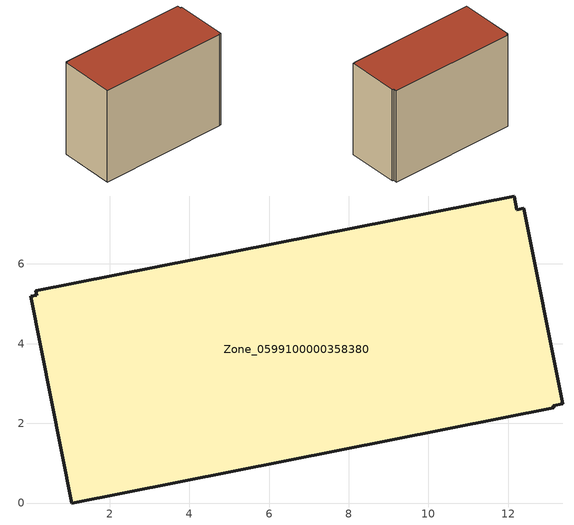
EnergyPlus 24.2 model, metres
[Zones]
Zone_0599100000358380
 floor ground (C_G): 13.13,2.45 13.14,2.39 1.05,0 0.02,5.19 0.17,5.21 0.14,5.33 12.16,7.71 12.22,7.36 12.4,7.39 13.37,2.49 z0
 wall outside (C_F): 12.16,7.71 0.14,5.33 0.17,5.21 0.02,5.19 1.05,0 13.14,2.39 13.13,2.45 13.37,2.49 12.4,7.39 12.22,7.36 12.16,7.71 z0:9.37
 roof outside (C_R): 13.13,2.45 13.37,2.49 12.4,7.39 12.22,7.36 12.16,7.71 0.14,5.33 0.17,5.21 0.02,5.19 1.05,0 13.14,2.39 z9.37
[BUILDING]
Pand.0599100000358380: North Axis=0; Terrain=City; Loads Convergence Tolerance Value=0.04; Temperature Convergence Tolerance Value=0.4; Solar Distribution=FullExterior; Maximum Number of Warmup Days=25; Minimum Number of Warmup Days=1
[Site:Location]
Rotterdam.The.Hague.AP_ZH_NLD Design_Conditions: Latitude=51.96; Longitude=4.45; Time Zone=1; Elevation=-4.5
[SITE:GROUNDTEMPERATURE:BUILDINGSURFACE]
18, 18, 18, 18, 18, 18, 18, 18, 18, 18, 18, 18
[MATERIAL] Thermal Absorptance=0.9; Solar Absorptance=0.7; Visible Absorptance=0.7
Name | Roughness | Thickness | Conductivity | Density | Specific Heat
G.TI.1992-2005 | MediumSmooth | 0.15 | 0.06 | 540 | 1210
F.TI.1992-2005 | Rough | 0.3 | 0.12 | 1920 | 840
R.TI.1992-2005 | MediumRough | 0.2 | 0.08 | 1500 | 1000
[CONSTRUCTION]
C_G: G.TI.1992-2005
C_F: F.TI.1992-2005
C_R: R.TI.1992-2005
[ZONE]
Zone_0599100000358380: Type=1; Multiplier=1; Ceiling Height=Autocalculate; Volume=Autocalculate; Floor Area=autocalculate; Part of Total Floor Area=Yes
[ZONEINFILTRATION:DESIGNFLOWRATE]
Infil_Zone_0599100000358380: Zone or ZoneList or Space or SpaceList=Zone_0599100000358380; Schedule=AlwaysOn; Design Flow Rate Calculation Method=Flow/Area; Flow Rate per Floor Area=0.0015; Constant Term Coefficient=1; Temperature Term Coefficient=0; Velocity Term Coefficient=0; Velocity Squared Term Coefficient=0
[HVACTEMPLATE:ZONE:IDEALLOADSAIRSYSTEM]
Zone_0599100000358380: Maximum Heating Supply Air Temperature=50; Minimum Cooling Supply Air Temperature=13; Maximum Heating Supply Air Humidity Ratio=0.0156; Minimum Cooling Supply Air Humidity Ratio=0.0077; Heating Limit=NoLimit; Cooling Limit=NoLimit; Dehumidification Control Type=ConstantSensibleHeatRatio; Cooling Sensible Heat Ratio=0.7; Dehumidification Setpoint=60; Humidification Control Type=None; Humidification Setpoint=30; Outdoor Air Method=None; Outdoor Air Flow Rate per Person=0.00944; Outdoor Air Flow Rate per Zone Floor Area=0; Outdoor Air Flow Rate per Zone=0; Demand Controlled Ventilation Type=None; Outdoor Air Economizer Type=NoEconomizer; Heat Recovery Type=None; Sensible Heat Recovery Effectiveness=0.7; Latent Heat Recovery Effectiveness=0.65
[ZONECONTROL:THERMOSTAT]
ThermostatControl_Zone_0599100000358380: Zone or ZoneList=Zone_0599100000358380; Control Type Schedule=DualSetpointControlType; Control 1=Thermostat_Zone_0599100000358380; Temperature Difference Between Cutout And Setpoint=0
[THERMOSTATSETPOINT:DUALSETPOINT]
Thermostat_Zone_0599100000358380: Heating Setpoint Temperature Schedule=HeatingSetpoint_Zone_0599100000358380; Cooling Setpoint Temperature Schedule=CoolingSetpoint_Zone_0599100000358380
[SCHEDULE:COMPACT]
HeatingSetpoint_Zone_0599100000358380: Through: 12/31, For: AllDays, Until: 24:00, 21
CoolingSetpoint_Zone_0599100000358380: Through: 12/31, For: AllDays, Until: 24:00, 24
DualSetpointControlType: Through: 12/31, For: AllDays, Until: 24:00, 4
AlwaysOn: Through: 12/31, For: AllDays, Until: 24:00, 1
